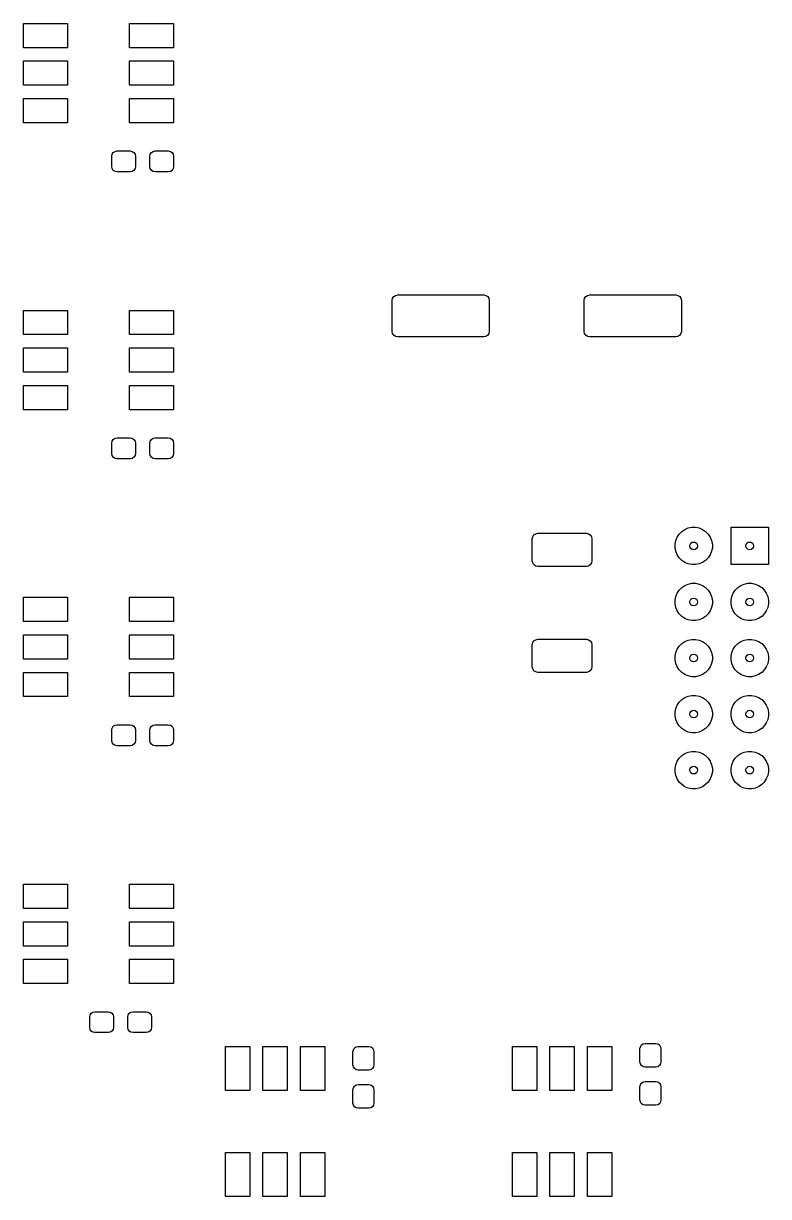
# Model space of a CAD drawing. Extents: x 4.2 to 6.91, y -6.16 to -1.32.
# Drawn here: x 4.197 to 5.526, y -5.98 to -3.888 of the extents above; entities that cross this region are included whole.
import ezdxf

# ---------------------------------------------------------------- set-up
doc = ezdxf.new("R2010")
doc.units = 0
doc.header["$MEASUREMENT"] = 0
doc.layers.add('BLACK', color=7, linetype='CONTINUOUS')

msp = doc.modelspace()

# ---------------------------------------------------------------- linework, layer by layer
at = {"layer": 'BLACK', "linetype": 'CONTINUOUS'}
for p, q in [((4.1969, -3.9311), (4.1969, -3.8878)), ((4.1969, -3.8878), (4.2756, -3.8878)), ((4.2756, -3.8878), (4.2756, -3.9311)), ((4.3858, -3.9311), (4.3858, -3.8878)), ((4.3858, -3.8878), (4.4646, -3.8878)), ((4.4646, -3.8878), (4.4646, -3.9311)), ((4.2756, -3.9311), (4.1969, -3.9311)), ((4.4646, -3.9311), (4.3858, -3.9311)), ((4.1969, -3.998), (4.1969, -3.9547)), ((4.1969, -3.9547), (4.2756, -3.9547)), ((4.2756, -3.9547), (4.2756, -3.998)), ((4.3858, -3.998), (4.3858, -3.9547)), ((4.3858, -3.9547), (4.4646, -3.9547)), ((4.4646, -3.9547), (4.4646, -3.998)), ((4.2756, -3.998), (4.1969, -3.998)), ((4.4646, -3.998), (4.3858, -3.998)), ((4.1969, -4.065), (4.1969, -4.0217)), ((4.1969, -4.0217), (4.2756, -4.0217)), ((4.2756, -4.0217), (4.2756, -4.065)), ((4.3858, -4.065), (4.3858, -4.0217)), ((4.3858, -4.0217), (4.4646, -4.0217)), ((4.4646, -4.0217), (4.4646, -4.065)), ((4.2756, -4.065), (4.1969, -4.065)), ((4.4646, -4.065), (4.3858, -4.065)), ((4.3543, -4.1245), (4.355, -4.1209)), ((4.355, -4.1209), (4.3571, -4.1179)), ((4.3571, -4.1179), (4.3601, -4.1159)), ((4.3601, -4.1159), (4.3637, -4.1152)), ((4.3637, -4.1152), (4.3873, -4.1152)), ((4.3873, -4.1152), (4.3909, -4.1159)), ((4.3909, -4.1159), (4.3939, -4.1179)), ((4.3939, -4.1179), (4.3959, -4.1209)), ((4.3959, -4.1209), (4.3967, -4.1245)), ((4.4222, -4.1245), (4.423, -4.1209)), ((4.423, -4.1209), (4.425, -4.1179)), ((4.425, -4.1179), (4.428, -4.1159)), ((4.428, -4.1159), (4.4316, -4.1152)), ((4.4316, -4.1152), (4.4552, -4.1152)), ((4.4552, -4.1152), (4.4588, -4.1159)), ((4.4588, -4.1159), (4.4618, -4.1179)), ((4.4618, -4.1179), (4.4639, -4.1209)), ((4.4639, -4.1209), (4.4646, -4.1245)), ((4.3543, -4.1432), (4.3543, -4.1245)), ((4.3967, -4.1245), (4.3967, -4.1432)), ((4.4222, -4.1432), (4.4222, -4.1245)), ((4.4646, -4.1245), (4.4646, -4.1432)), ((4.355, -4.1468), (4.3543, -4.1432)), ((4.3571, -4.1498), (4.355, -4.1468)), ((4.3601, -4.1518), (4.3571, -4.1498)), ((4.3637, -4.1526), (4.3601, -4.1518)), ((4.3873, -4.1526), (4.3637, -4.1526)), ((4.3909, -4.1518), (4.3873, -4.1526)), ((4.3939, -4.1498), (4.3909, -4.1518)), ((4.3959, -4.1468), (4.3939, -4.1498)), ((4.3967, -4.1432), (4.3959, -4.1468)), ((4.423, -4.1468), (4.4222, -4.1432)), ((4.425, -4.1498), (4.423, -4.1468)), ((4.428, -4.1518), (4.425, -4.1498)), ((4.4316, -4.1526), (4.428, -4.1518)), ((4.4552, -4.1526), (4.4316, -4.1526)), ((4.4588, -4.1518), (4.4552, -4.1526)), ((4.4618, -4.1498), (4.4588, -4.1518)), ((4.4639, -4.1468), (4.4618, -4.1498)), ((4.4646, -4.1432), (4.4639, -4.1468)), ((4.8572, -4.3749), (4.8604, -4.3728)), ((4.8604, -4.3728), (4.8642, -4.372)), ((4.8642, -4.372), (5.0177, -4.372)), ((5.0177, -4.372), (5.0215, -4.3728)), ((5.0215, -4.3728), (5.0247, -4.3749)), ((5.1997, -4.3749), (5.2029, -4.3728)), ((5.2029, -4.3728), (5.2067, -4.372)), ((5.2067, -4.372), (5.3602, -4.372)), ((5.3602, -4.372), (5.364, -4.3728)), ((5.364, -4.3728), (5.3672, -4.3749)), ((4.8543, -4.3819), (4.8551, -4.3781)), ((4.8543, -4.437), (4.8543, -4.3819)), ((4.8551, -4.3781), (4.8572, -4.3749)), ((5.0247, -4.3749), (5.0268, -4.3781)), ((5.0268, -4.3781), (5.0276, -4.3819)), ((5.0276, -4.3819), (5.0276, -4.437)), ((5.1969, -4.3819), (5.1976, -4.3781)), ((5.1969, -4.437), (5.1969, -4.3819)), ((5.1976, -4.3781), (5.1997, -4.3749)), ((5.3672, -4.3749), (5.3693, -4.3781)), ((5.3693, -4.3781), (5.3701, -4.3819)), ((5.3701, -4.3819), (5.3701, -4.437)), ((4.1969, -4.4429), (4.1969, -4.3996)), ((4.1969, -4.3996), (4.2756, -4.3996)), ((4.2756, -4.3996), (4.2756, -4.4429)), ((4.3858, -4.4429), (4.3858, -4.3996)), ((4.3858, -4.3996), (4.4646, -4.3996)), ((4.4646, -4.3996), (4.4646, -4.4429)), ((4.2756, -4.4429), (4.1969, -4.4429)), ((4.4646, -4.4429), (4.3858, -4.4429)), ((4.8551, -4.4408), (4.8543, -4.437)), ((4.8572, -4.444), (4.8551, -4.4408)), ((4.8604, -4.4461), (4.8572, -4.444)), ((4.8642, -4.4469), (4.8604, -4.4461)), ((5.0177, -4.4469), (4.8642, -4.4469)), ((5.0215, -4.4461), (5.0177, -4.4469)), ((5.0247, -4.444), (5.0215, -4.4461)), ((5.0268, -4.4408), (5.0247, -4.444)), ((5.0276, -4.437), (5.0268, -4.4408)), ((5.1976, -4.4408), (5.1969, -4.437)), ((5.1997, -4.444), (5.1976, -4.4408)), ((5.2029, -4.4461), (5.1997, -4.444)), ((5.2067, -4.4469), (5.2029, -4.4461)), ((5.3602, -4.4469), (5.2067, -4.4469)), ((5.364, -4.4461), (5.3602, -4.4469)), ((5.3672, -4.444), (5.364, -4.4461)), ((5.3693, -4.4408), (5.3672, -4.444)), ((5.3701, -4.437), (5.3693, -4.4408)), ((4.1969, -4.5098), (4.1969, -4.4665)), ((4.1969, -4.4665), (4.2756, -4.4665)), ((4.2756, -4.4665), (4.2756, -4.5098)), ((4.3858, -4.5098), (4.3858, -4.4665)), ((4.3858, -4.4665), (4.4646, -4.4665)), ((4.4646, -4.4665), (4.4646, -4.5098)), ((4.2756, -4.5098), (4.1969, -4.5098)), ((4.4646, -4.5098), (4.3858, -4.5098)), ((4.1969, -4.5768), (4.1969, -4.5335)), ((4.1969, -4.5335), (4.2756, -4.5335)), ((4.2756, -4.5335), (4.2756, -4.5768)), ((4.3858, -4.5768), (4.3858, -4.5335)), ((4.3858, -4.5335), (4.4646, -4.5335)), ((4.4646, -4.5335), (4.4646, -4.5768)), ((4.2756, -4.5768), (4.1969, -4.5768)), ((4.4646, -4.5768), (4.3858, -4.5768)), ((4.3543, -4.6363), (4.355, -4.6327)), ((4.3543, -4.655), (4.3543, -4.6363)), ((4.355, -4.6327), (4.3571, -4.6297)), ((4.3571, -4.6297), (4.3601, -4.6277)), ((4.3601, -4.6277), (4.3637, -4.627)), ((4.3637, -4.627), (4.3873, -4.627)), ((4.3873, -4.627), (4.3909, -4.6277)), ((4.3909, -4.6277), (4.3939, -4.6297)), ((4.3939, -4.6297), (4.3959, -4.6327)), ((4.3959, -4.6327), (4.3967, -4.6363)), ((4.3967, -4.6363), (4.3967, -4.655)), ((4.4222, -4.6363), (4.423, -4.6327)), ((4.4222, -4.655), (4.4222, -4.6363)), ((4.423, -4.6327), (4.425, -4.6297)), ((4.425, -4.6297), (4.428, -4.6277)), ((4.428, -4.6277), (4.4316, -4.627)), ((4.4316, -4.627), (4.4552, -4.627)), ((4.4552, -4.627), (4.4588, -4.6277)), ((4.4588, -4.6277), (4.4618, -4.6297)), ((4.4618, -4.6297), (4.4639, -4.6327)), ((4.4639, -4.6327), (4.4646, -4.6363)), ((4.4646, -4.6363), (4.4646, -4.655)), ((4.355, -4.6586), (4.3543, -4.655)), ((4.3571, -4.6616), (4.355, -4.6586)), ((4.3601, -4.6637), (4.3571, -4.6616)), ((4.3637, -4.6644), (4.3601, -4.6637)), ((4.3873, -4.6644), (4.3637, -4.6644)), ((4.3909, -4.6637), (4.3873, -4.6644)), ((4.3939, -4.6616), (4.3909, -4.6637)), ((4.3959, -4.6586), (4.3939, -4.6616)), ((4.3967, -4.655), (4.3959, -4.6586)), ((4.423, -4.6586), (4.4222, -4.655)), ((4.425, -4.6616), (4.423, -4.6586)), ((4.428, -4.6637), (4.425, -4.6616)), ((4.4316, -4.6644), (4.428, -4.6637)), ((4.4552, -4.6644), (4.4316, -4.6644)), ((4.4588, -4.6637), (4.4552, -4.6644)), ((4.4618, -4.6616), (4.4588, -4.6637)), ((4.4639, -4.6586), (4.4618, -4.6616)), ((4.4646, -4.655), (4.4639, -4.6586)), ((5.3709, -4.7938), (5.3764, -4.7902)), ((5.3764, -4.7902), (5.3824, -4.7877)), ((5.3824, -4.7877), (5.3888, -4.7864)), ((5.3888, -4.7864), (5.3954, -4.7864)), ((5.3954, -4.7864), (5.4018, -4.7877)), ((5.4018, -4.7877), (5.4079, -4.7902)), ((5.4079, -4.7902), (5.4134, -4.7938)), ((5.4587, -4.8531), (5.4587, -4.7862)), ((5.4587, -4.7862), (5.5256, -4.7862)), ((5.5256, -4.7862), (5.5256, -4.8531)), ((5.1043, -4.8071), (5.1051, -4.8033)), ((5.1043, -4.8465), (5.1043, -4.8071)), ((5.1051, -4.8033), (5.1072, -4.8001)), ((5.1072, -4.8001), (5.1104, -4.798)), ((5.1104, -4.798), (5.1142, -4.7972)), ((5.1142, -4.7972), (5.2008, -4.7972)), ((5.2008, -4.7972), (5.2046, -4.798)), ((5.2046, -4.798), (5.2077, -4.8001)), ((5.2077, -4.8001), (5.2099, -4.8033)), ((5.2099, -4.8033), (5.2106, -4.8071)), ((5.2106, -4.8071), (5.2106, -4.8465)), ((5.3588, -4.8164), (5.3601, -4.81)), ((5.3601, -4.81), (5.3626, -4.8039)), ((5.3626, -4.8039), (5.3663, -4.7985)), ((5.3663, -4.7985), (5.3709, -4.7938)), ((5.4134, -4.7938), (5.418, -4.7985)), ((5.418, -4.7985), (5.4216, -4.8039)), ((5.4216, -4.8039), (5.4241, -4.81)), ((5.4241, -4.81), (5.4254, -4.8164)), ((5.3588, -4.823), (5.3588, -4.8164)), ((5.3601, -4.8294), (5.3588, -4.823)), ((5.3626, -4.8355), (5.3601, -4.8294)), ((5.4241, -4.8294), (5.4216, -4.8355)), ((5.4254, -4.823), (5.4241, -4.8294)), ((5.4254, -4.8164), (5.4254, -4.823)), ((5.1051, -4.8502), (5.1043, -4.8465)), ((5.1072, -4.8534), (5.1051, -4.8502)), ((5.1104, -4.8556), (5.1072, -4.8534)), ((5.2077, -4.8534), (5.2046, -4.8556)), ((5.2099, -4.8502), (5.2077, -4.8534)), ((5.2106, -4.8465), (5.2099, -4.8502)), ((5.3663, -4.8409), (5.3626, -4.8355)), ((5.3709, -4.8456), (5.3663, -4.8409)), ((5.3764, -4.8492), (5.3709, -4.8456)), ((5.3824, -4.8517), (5.3764, -4.8492)), ((5.3888, -4.853), (5.3824, -4.8517)), ((5.3954, -4.853), (5.3888, -4.853)), ((5.4018, -4.8517), (5.3954, -4.853)), ((5.4079, -4.8492), (5.4018, -4.8517)), ((5.4134, -4.8456), (5.4079, -4.8492)), ((5.418, -4.8409), (5.4134, -4.8456)), ((5.4216, -4.8355), (5.418, -4.8409)), ((5.5256, -4.8531), (5.4587, -4.8531)), ((5.1142, -4.8563), (5.1104, -4.8556)), ((5.2008, -4.8563), (5.1142, -4.8563)), ((5.2046, -4.8556), (5.2008, -4.8563)), ((5.3663, -4.8985), (5.3709, -4.8938)), ((5.3709, -4.8938), (5.3764, -4.8902)), ((5.3764, -4.8902), (5.3824, -4.8877)), ((5.3824, -4.8877), (5.3888, -4.8864)), ((5.3888, -4.8864), (5.3954, -4.8864)), ((5.3954, -4.8864), (5.4018, -4.8877)), ((5.4018, -4.8877), (5.4079, -4.8902)), ((5.4079, -4.8902), (5.4134, -4.8938)), ((5.4134, -4.8938), (5.418, -4.8985)), ((5.4663, -4.8985), (5.4709, -4.8938)), ((5.4709, -4.8938), (5.4764, -4.8902)), ((5.4764, -4.8902), (5.4824, -4.8877)), ((5.4824, -4.8877), (5.4888, -4.8864)), ((5.4888, -4.8864), (5.4954, -4.8864)), ((5.4954, -4.8864), (5.5018, -4.8877)), ((5.5018, -4.8877), (5.5079, -4.8902)), ((5.5079, -4.8902), (5.5134, -4.8938)), ((5.5134, -4.8938), (5.518, -4.8985)), ((4.1969, -4.9547), (4.1969, -4.9114)), ((4.1969, -4.9114), (4.2756, -4.9114)), ((4.2756, -4.9114), (4.2756, -4.9547)), ((4.3858, -4.9547), (4.3858, -4.9114)), ((4.3858, -4.9114), (4.4646, -4.9114)), ((4.4646, -4.9114), (4.4646, -4.9547)), ((5.3588, -4.9164), (5.3601, -4.91)), ((5.3588, -4.923), (5.3588, -4.9164)), ((5.3601, -4.91), (5.3626, -4.9039)), ((5.3626, -4.9039), (5.3663, -4.8985)), ((5.418, -4.8985), (5.4216, -4.9039)), ((5.4216, -4.9039), (5.4241, -4.91)), ((5.4241, -4.91), (5.4254, -4.9164)), ((5.4254, -4.9164), (5.4254, -4.923)), ((5.4588, -4.9164), (5.4601, -4.91)), ((5.4588, -4.923), (5.4588, -4.9164)), ((5.4601, -4.91), (5.4626, -4.9039)), ((5.4626, -4.9039), (5.4663, -4.8985)), ((5.518, -4.8985), (5.5216, -4.9039)), ((5.5216, -4.9039), (5.5241, -4.91)), ((5.5241, -4.91), (5.5254, -4.9164)), ((5.5254, -4.9164), (5.5254, -4.923)), ((5.3601, -4.9294), (5.3588, -4.923)), ((5.3626, -4.9355), (5.3601, -4.9294)), ((5.3663, -4.9409), (5.3626, -4.9355)), ((5.4216, -4.9355), (5.418, -4.9409)), ((5.4241, -4.9294), (5.4216, -4.9355)), ((5.4254, -4.923), (5.4241, -4.9294)), ((5.4601, -4.9294), (5.4588, -4.923)), ((5.4626, -4.9355), (5.4601, -4.9294)), ((5.4663, -4.9409), (5.4626, -4.9355)), ((5.5216, -4.9355), (5.518, -4.9409)), ((5.5241, -4.9294), (5.5216, -4.9355)), ((5.5254, -4.923), (5.5241, -4.9294)), ((4.2756, -4.9547), (4.1969, -4.9547)), ((4.4646, -4.9547), (4.3858, -4.9547)), ((5.3709, -4.9456), (5.3663, -4.9409)), ((5.3764, -4.9492), (5.3709, -4.9456)), ((5.3824, -4.9517), (5.3764, -4.9492)), ((5.3888, -4.953), (5.3824, -4.9517)), ((5.3954, -4.953), (5.3888, -4.953)), ((5.4018, -4.9517), (5.3954, -4.953)), ((5.4079, -4.9492), (5.4018, -4.9517)), ((5.4134, -4.9456), (5.4079, -4.9492)), ((5.418, -4.9409), (5.4134, -4.9456)), ((5.4709, -4.9456), (5.4663, -4.9409)), ((5.4764, -4.9492), (5.4709, -4.9456)), ((5.4824, -4.9517), (5.4764, -4.9492)), ((5.4888, -4.953), (5.4824, -4.9517)), ((5.4954, -4.953), (5.4888, -4.953)), ((5.5018, -4.9517), (5.4954, -4.953)), ((5.5079, -4.9492), (5.5018, -4.9517)), ((5.5134, -4.9456), (5.5079, -4.9492)), ((5.518, -4.9409), (5.5134, -4.9456)), ((4.1969, -5.0217), (4.1969, -4.9783)), ((4.1969, -4.9783), (4.2756, -4.9783)), ((4.2756, -4.9783), (4.2756, -5.0217)), ((4.3858, -5.0217), (4.3858, -4.9783)), ((4.3858, -4.9783), (4.4646, -4.9783)), ((4.4646, -4.9783), (4.4646, -5.0217)), ((5.1043, -4.9961), (5.1051, -4.9923)), ((5.1043, -5.0354), (5.1043, -4.9961)), ((5.1051, -4.9923), (5.1072, -4.9891)), ((5.1072, -4.9891), (5.1104, -4.987)), ((5.1104, -4.987), (5.1142, -4.9862)), ((5.1142, -4.9862), (5.2008, -4.9862)), ((5.2008, -4.9862), (5.2046, -4.987)), ((5.2046, -4.987), (5.2077, -4.9891)), ((5.2077, -4.9891), (5.2099, -4.9923)), ((5.2099, -4.9923), (5.2106, -4.9961)), ((5.2106, -4.9961), (5.2106, -5.0354)), ((5.3626, -5.0039), (5.3663, -4.9985)), ((5.3663, -4.9985), (5.3709, -4.9938)), ((5.3709, -4.9938), (5.3764, -4.9902)), ((5.3764, -4.9902), (5.3824, -4.9877)), ((5.3824, -4.9877), (5.3888, -4.9864)), ((5.3888, -4.9864), (5.3954, -4.9864)), ((5.3954, -4.9864), (5.4018, -4.9877)), ((5.4018, -4.9877), (5.4079, -4.9902)), ((5.4079, -4.9902), (5.4134, -4.9938)), ((5.4134, -4.9938), (5.418, -4.9985)), ((5.418, -4.9985), (5.4216, -5.0039)), ((5.4626, -5.0039), (5.4663, -4.9985)), ((5.4663, -4.9985), (5.4709, -4.9938)), ((5.4709, -4.9938), (5.4764, -4.9902)), ((5.4764, -4.9902), (5.4824, -4.9877)), ((5.4824, -4.9877), (5.4888, -4.9864)), ((5.4888, -4.9864), (5.4954, -4.9864)), ((5.4954, -4.9864), (5.5018, -4.9877)), ((5.5018, -4.9877), (5.5079, -4.9902)), ((5.5079, -4.9902), (5.5134, -4.9938)), ((5.5134, -4.9938), (5.518, -4.9985)), ((5.518, -4.9985), (5.5216, -5.0039)), ((4.2756, -5.0217), (4.1969, -5.0217)), ((4.4646, -5.0217), (4.3858, -5.0217)), ((5.3588, -5.0164), (5.3601, -5.01)), ((5.3588, -5.023), (5.3588, -5.0164)), ((5.3601, -5.01), (5.3626, -5.0039)), ((5.4216, -5.0039), (5.4241, -5.01)), ((5.4241, -5.01), (5.4254, -5.0164)), ((5.4254, -5.0164), (5.4254, -5.023)), ((5.4588, -5.0164), (5.4601, -5.01)), ((5.4588, -5.023), (5.4588, -5.0164)), ((5.4601, -5.01), (5.4626, -5.0039)), ((5.5216, -5.0039), (5.5241, -5.01)), ((5.5241, -5.01), (5.5254, -5.0164)), ((5.5254, -5.0164), (5.5254, -5.023)), ((5.1051, -5.0392), (5.1043, -5.0354)), ((5.1072, -5.0424), (5.1051, -5.0392)), ((5.1104, -5.0445), (5.1072, -5.0424)), ((5.2077, -5.0424), (5.2046, -5.0445)), ((5.2099, -5.0392), (5.2077, -5.0424)), ((5.2106, -5.0354), (5.2099, -5.0392)), ((5.3601, -5.0294), (5.3588, -5.023)), ((5.3626, -5.0355), (5.3601, -5.0294)), ((5.3663, -5.0409), (5.3626, -5.0355)), ((5.3709, -5.0456), (5.3663, -5.0409)), ((5.418, -5.0409), (5.4134, -5.0456)), ((5.4216, -5.0355), (5.418, -5.0409)), ((5.4241, -5.0294), (5.4216, -5.0355)), ((5.4254, -5.023), (5.4241, -5.0294)), ((5.4601, -5.0294), (5.4588, -5.023)), ((5.4626, -5.0355), (5.4601, -5.0294)), ((5.4663, -5.0409), (5.4626, -5.0355)), ((5.4709, -5.0456), (5.4663, -5.0409)), ((5.518, -5.0409), (5.5134, -5.0456)), ((5.5216, -5.0355), (5.518, -5.0409)), ((5.5241, -5.0294), (5.5216, -5.0355)), ((5.5254, -5.023), (5.5241, -5.0294)), ((4.1969, -5.0886), (4.1969, -5.0453)), ((4.1969, -5.0453), (4.2756, -5.0453)), ((4.2756, -5.0453), (4.2756, -5.0886)), ((4.3858, -5.0886), (4.3858, -5.0453)), ((4.3858, -5.0453), (4.4646, -5.0453)), ((4.4646, -5.0453), (4.4646, -5.0886)), ((5.1142, -5.0453), (5.1104, -5.0445)), ((5.2008, -5.0453), (5.1142, -5.0453)), ((5.2046, -5.0445), (5.2008, -5.0453)), ((5.3764, -5.0492), (5.3709, -5.0456)), ((5.3824, -5.0517), (5.3764, -5.0492)), ((5.3888, -5.053), (5.3824, -5.0517)), ((5.3954, -5.053), (5.3888, -5.053)), ((5.4018, -5.0517), (5.3954, -5.053)), ((5.4079, -5.0492), (5.4018, -5.0517)), ((5.4134, -5.0456), (5.4079, -5.0492)), ((5.4764, -5.0492), (5.4709, -5.0456)), ((5.4824, -5.0517), (5.4764, -5.0492)), ((5.4888, -5.053), (5.4824, -5.0517)), ((5.4954, -5.053), (5.4888, -5.053)), ((5.5018, -5.0517), (5.4954, -5.053)), ((5.5079, -5.0492), (5.5018, -5.0517)), ((5.5134, -5.0456), (5.5079, -5.0492)), ((4.2756, -5.0886), (4.1969, -5.0886)), ((4.4646, -5.0886), (4.3858, -5.0886)), ((5.3601, -5.11), (5.3626, -5.1039)), ((5.3626, -5.1039), (5.3663, -5.0985)), ((5.3663, -5.0985), (5.3709, -5.0938)), ((5.3709, -5.0938), (5.3764, -5.0902)), ((5.3764, -5.0902), (5.3824, -5.0877)), ((5.3824, -5.0877), (5.3888, -5.0864)), ((5.3888, -5.0864), (5.3954, -5.0864)), ((5.3954, -5.0864), (5.4018, -5.0877)), ((5.4018, -5.0877), (5.4079, -5.0902)), ((5.4079, -5.0902), (5.4134, -5.0938)), ((5.4134, -5.0938), (5.418, -5.0985)), ((5.418, -5.0985), (5.4216, -5.1039)), ((5.4216, -5.1039), (5.4241, -5.11)), ((5.4601, -5.11), (5.4626, -5.1039)), ((5.4626, -5.1039), (5.4663, -5.0985)), ((5.4663, -5.0985), (5.4709, -5.0938)), ((5.4709, -5.0938), (5.4764, -5.0902)), ((5.4764, -5.0902), (5.4824, -5.0877)), ((5.4824, -5.0877), (5.4888, -5.0864)), ((5.4888, -5.0864), (5.4954, -5.0864)), ((5.4954, -5.0864), (5.5018, -5.0877)), ((5.5018, -5.0877), (5.5079, -5.0902)), ((5.5079, -5.0902), (5.5134, -5.0938)), ((5.5134, -5.0938), (5.518, -5.0985)), ((5.518, -5.0985), (5.5216, -5.1039)), ((5.5216, -5.1039), (5.5241, -5.11)), ((5.3588, -5.1164), (5.3601, -5.11)), ((5.3588, -5.123), (5.3588, -5.1164)), ((5.3601, -5.1294), (5.3588, -5.123)), ((5.4241, -5.11), (5.4254, -5.1164)), ((5.4254, -5.123), (5.4241, -5.1294)), ((5.4254, -5.1164), (5.4254, -5.123)), ((5.4588, -5.1164), (5.4601, -5.11)), ((5.4588, -5.123), (5.4588, -5.1164)), ((5.4601, -5.1294), (5.4588, -5.123)), ((5.5241, -5.11), (5.5254, -5.1164)), ((5.5254, -5.123), (5.5241, -5.1294)), ((5.5254, -5.1164), (5.5254, -5.123)), ((4.3543, -5.1481), (4.355, -5.1446)), ((4.355, -5.1446), (4.3571, -5.1415)), ((4.3571, -5.1415), (4.3601, -5.1395)), ((4.3601, -5.1395), (4.3637, -5.1388)), ((4.3637, -5.1388), (4.3873, -5.1388)), ((4.3873, -5.1388), (4.3909, -5.1395)), ((4.3909, -5.1395), (4.3939, -5.1415)), ((4.3939, -5.1415), (4.3959, -5.1446)), ((4.3959, -5.1446), (4.3967, -5.1481)), ((4.4222, -5.1481), (4.423, -5.1446)), ((4.423, -5.1446), (4.425, -5.1415)), ((4.425, -5.1415), (4.428, -5.1395)), ((4.428, -5.1395), (4.4316, -5.1388)), ((4.4316, -5.1388), (4.4552, -5.1388)), ((4.4552, -5.1388), (4.4588, -5.1395)), ((4.4588, -5.1395), (4.4618, -5.1415)), ((4.4618, -5.1415), (4.4639, -5.1446)), ((4.4639, -5.1446), (4.4646, -5.1481)), ((5.3626, -5.1355), (5.3601, -5.1294)), ((5.3663, -5.1409), (5.3626, -5.1355)), ((5.3709, -5.1456), (5.3663, -5.1409)), ((5.3764, -5.1492), (5.3709, -5.1456)), ((5.4134, -5.1456), (5.4079, -5.1492)), ((5.418, -5.1409), (5.4134, -5.1456)), ((5.4216, -5.1355), (5.418, -5.1409)), ((5.4241, -5.1294), (5.4216, -5.1355)), ((5.4626, -5.1355), (5.4601, -5.1294)), ((5.4663, -5.1409), (5.4626, -5.1355)), ((5.4709, -5.1456), (5.4663, -5.1409)), ((5.4764, -5.1492), (5.4709, -5.1456)), ((5.5134, -5.1456), (5.5079, -5.1492)), ((5.518, -5.1409), (5.5134, -5.1456)), ((5.5216, -5.1355), (5.518, -5.1409)), ((5.5241, -5.1294), (5.5216, -5.1355)), ((4.3543, -5.1668), (4.3543, -5.1481)), ((4.355, -5.1704), (4.3543, -5.1668)), ((4.3967, -5.1668), (4.3959, -5.1704)), ((4.3967, -5.1481), (4.3967, -5.1668)), ((4.4222, -5.1668), (4.4222, -5.1481)), ((4.423, -5.1704), (4.4222, -5.1668)), ((4.4646, -5.1668), (4.4639, -5.1704)), ((4.4646, -5.1481), (4.4646, -5.1668)), ((5.3824, -5.1517), (5.3764, -5.1492)), ((5.3888, -5.153), (5.3824, -5.1517)), ((5.3954, -5.153), (5.3888, -5.153)), ((5.4018, -5.1517), (5.3954, -5.153)), ((5.4079, -5.1492), (5.4018, -5.1517)), ((5.4824, -5.1517), (5.4764, -5.1492)), ((5.4888, -5.153), (5.4824, -5.1517)), ((5.4954, -5.153), (5.4888, -5.153)), ((5.5018, -5.1517), (5.4954, -5.153)), ((5.5079, -5.1492), (5.5018, -5.1517)), ((4.3571, -5.1734), (4.355, -5.1704)), ((4.3601, -5.1755), (4.3571, -5.1734)), ((4.3637, -5.1762), (4.3601, -5.1755)), ((4.3873, -5.1762), (4.3637, -5.1762)), ((4.3909, -5.1755), (4.3873, -5.1762)), ((4.3939, -5.1734), (4.3909, -5.1755)), ((4.3959, -5.1704), (4.3939, -5.1734)), ((4.425, -5.1734), (4.423, -5.1704)), ((4.428, -5.1755), (4.425, -5.1734)), ((4.4316, -5.1762), (4.428, -5.1755)), ((4.4552, -5.1762), (4.4316, -5.1762)), ((4.4588, -5.1755), (4.4552, -5.1762)), ((4.4618, -5.1734), (4.4588, -5.1755)), ((4.4639, -5.1704), (4.4618, -5.1734)), ((5.3764, -5.1902), (5.3824, -5.1877)), ((5.3824, -5.1877), (5.3888, -5.1864)), ((5.3888, -5.1864), (5.3954, -5.1864)), ((5.3954, -5.1864), (5.4018, -5.1877)), ((5.4018, -5.1877), (5.4079, -5.1902)), ((5.4764, -5.1902), (5.4824, -5.1877)), ((5.4824, -5.1877), (5.4888, -5.1864)), ((5.4888, -5.1864), (5.4954, -5.1864)), ((5.4954, -5.1864), (5.5018, -5.1877)), ((5.5018, -5.1877), (5.5079, -5.1902)), ((5.3588, -5.2164), (5.3601, -5.21)), ((5.3601, -5.21), (5.3626, -5.2039)), ((5.3626, -5.2039), (5.3663, -5.1985)), ((5.3663, -5.1985), (5.3709, -5.1938)), ((5.3709, -5.1938), (5.3764, -5.1902)), ((5.4079, -5.1902), (5.4134, -5.1938)), ((5.4134, -5.1938), (5.418, -5.1985)), ((5.418, -5.1985), (5.4216, -5.2039)), ((5.4216, -5.2039), (5.4241, -5.21)), ((5.4241, -5.21), (5.4254, -5.2164)), ((5.4588, -5.2164), (5.4601, -5.21)), ((5.4601, -5.21), (5.4626, -5.2039)), ((5.4626, -5.2039), (5.4663, -5.1985)), ((5.4663, -5.1985), (5.4709, -5.1938)), ((5.4709, -5.1938), (5.4764, -5.1902)), ((5.5079, -5.1902), (5.5134, -5.1938)), ((5.5134, -5.1938), (5.518, -5.1985)), ((5.518, -5.1985), (5.5216, -5.2039)), ((5.5216, -5.2039), (5.5241, -5.21)), ((5.5241, -5.21), (5.5254, -5.2164)), ((5.3588, -5.223), (5.3588, -5.2164)), ((5.3601, -5.2294), (5.3588, -5.223)), ((5.3626, -5.2355), (5.3601, -5.2294)), ((5.4241, -5.2294), (5.4216, -5.2355)), ((5.4254, -5.223), (5.4241, -5.2294)), ((5.4254, -5.2164), (5.4254, -5.223)), ((5.4588, -5.223), (5.4588, -5.2164)), ((5.4601, -5.2294), (5.4588, -5.223)), ((5.4626, -5.2355), (5.4601, -5.2294)), ((5.5241, -5.2294), (5.5216, -5.2355)), ((5.5254, -5.223), (5.5241, -5.2294)), ((5.5254, -5.2164), (5.5254, -5.223)), ((5.3663, -5.2409), (5.3626, -5.2355)), ((5.3709, -5.2456), (5.3663, -5.2409)), ((5.3764, -5.2492), (5.3709, -5.2456)), ((5.3824, -5.2517), (5.3764, -5.2492)), ((5.3888, -5.253), (5.3824, -5.2517)), ((5.4018, -5.2517), (5.3954, -5.253)), ((5.4079, -5.2492), (5.4018, -5.2517)), ((5.4134, -5.2456), (5.4079, -5.2492)), ((5.418, -5.2409), (5.4134, -5.2456)), ((5.4216, -5.2355), (5.418, -5.2409)), ((5.4663, -5.2409), (5.4626, -5.2355)), ((5.4709, -5.2456), (5.4663, -5.2409)), ((5.4764, -5.2492), (5.4709, -5.2456)), ((5.4824, -5.2517), (5.4764, -5.2492)), ((5.4888, -5.253), (5.4824, -5.2517)), ((5.5018, -5.2517), (5.4954, -5.253)), ((5.5079, -5.2492), (5.5018, -5.2517)), ((5.5134, -5.2456), (5.5079, -5.2492)), ((5.518, -5.2409), (5.5134, -5.2456)), ((5.5216, -5.2355), (5.518, -5.2409)), ((5.3954, -5.253), (5.3888, -5.253)), ((5.4954, -5.253), (5.4888, -5.253)), ((4.1969, -5.4665), (4.1969, -5.4232)), ((4.1969, -5.4232), (4.2756, -5.4232)), ((4.2756, -5.4232), (4.2756, -5.4665)), ((4.3858, -5.4665), (4.3858, -5.4232)), ((4.3858, -5.4232), (4.4646, -5.4232)), ((4.4646, -5.4232), (4.4646, -5.4665)), ((4.2756, -5.4665), (4.1969, -5.4665)), ((4.4646, -5.4665), (4.3858, -5.4665)), ((4.1969, -5.5335), (4.1969, -5.4902)), ((4.1969, -5.4902), (4.2756, -5.4902)), ((4.2756, -5.4902), (4.2756, -5.5335)), ((4.3858, -5.5335), (4.3858, -5.4902)), ((4.3858, -5.4902), (4.4646, -5.4902)), ((4.4646, -5.4902), (4.4646, -5.5335)), ((4.2756, -5.5335), (4.1969, -5.5335)), ((4.4646, -5.5335), (4.3858, -5.5335)), ((4.1969, -5.6004), (4.1969, -5.5571)), ((4.1969, -5.5571), (4.2756, -5.5571)), ((4.2756, -5.5571), (4.2756, -5.6004)), ((4.3858, -5.6004), (4.3858, -5.5571)), ((4.3858, -5.5571), (4.4646, -5.5571)), ((4.4646, -5.5571), (4.4646, -5.6004)), ((4.2756, -5.6004), (4.1969, -5.6004)), ((4.4646, -5.6004), (4.3858, -5.6004)), ((4.315, -5.6599), (4.3157, -5.6564)), ((4.315, -5.6786), (4.315, -5.6599)), ((4.3157, -5.6564), (4.3177, -5.6533)), ((4.3177, -5.6533), (4.3207, -5.6513)), ((4.3207, -5.6513), (4.3243, -5.6506)), ((4.3243, -5.6506), (4.3479, -5.6506)), ((4.3479, -5.6506), (4.3515, -5.6513)), ((4.3515, -5.6513), (4.3545, -5.6533)), ((4.3545, -5.6533), (4.3566, -5.6564)), ((4.3566, -5.6564), (4.3573, -5.6599)), ((4.3573, -5.6599), (4.3573, -5.6786)), ((4.3829, -5.6599), (4.3836, -5.6564)), ((4.3829, -5.6786), (4.3829, -5.6599)), ((4.3836, -5.6564), (4.3856, -5.6533)), ((4.3856, -5.6533), (4.3886, -5.6513)), ((4.3886, -5.6513), (4.3922, -5.6506)), ((4.3922, -5.6506), (4.4158, -5.6506)), ((4.4158, -5.6506), (4.4194, -5.6513)), ((4.4194, -5.6513), (4.4225, -5.6533)), ((4.4225, -5.6533), (4.4245, -5.6564)), ((4.4245, -5.6564), (4.4252, -5.6599)), ((4.4252, -5.6599), (4.4252, -5.6786)), ((4.3157, -5.6822), (4.315, -5.6786)), ((4.3177, -5.6853), (4.3157, -5.6822)), ((4.3207, -5.6873), (4.3177, -5.6853)), ((4.3243, -5.688), (4.3207, -5.6873)), ((4.3479, -5.688), (4.3243, -5.688)), ((4.3515, -5.6873), (4.3479, -5.688)), ((4.3545, -5.6853), (4.3515, -5.6873)), ((4.3566, -5.6822), (4.3545, -5.6853)), ((4.3573, -5.6786), (4.3566, -5.6822)), ((4.3836, -5.6822), (4.3829, -5.6786)), ((4.3856, -5.6853), (4.3836, -5.6822)), ((4.3886, -5.6873), (4.3856, -5.6853)), ((4.3922, -5.688), (4.3886, -5.6873)), ((4.4158, -5.688), (4.3922, -5.688)), ((4.4194, -5.6873), (4.4158, -5.688)), ((4.4225, -5.6853), (4.4194, -5.6873)), ((4.4245, -5.6822), (4.4225, -5.6853)), ((4.4252, -5.6786), (4.4245, -5.6822)), ((5.297, -5.713), (5.299, -5.7099)), ((5.299, -5.7099), (5.302, -5.7079)), ((5.302, -5.7079), (5.3056, -5.7072)), ((5.3056, -5.7072), (5.3243, -5.7072)), ((5.3243, -5.7072), (5.3279, -5.7079)), ((5.3279, -5.7079), (5.3309, -5.7099)), ((5.3309, -5.7099), (5.3329, -5.713)), ((4.5571, -5.7913), (4.5571, -5.7126)), ((4.5571, -5.7126), (4.6004, -5.7126)), ((4.6004, -5.7126), (4.6004, -5.7913)), ((4.624, -5.7913), (4.624, -5.7126)), ((4.624, -5.7126), (4.6673, -5.7126)), ((4.6673, -5.7126), (4.6673, -5.7913)), ((4.6909, -5.7913), (4.6909, -5.7126)), ((4.6909, -5.7126), (4.7343, -5.7126)), ((4.7343, -5.7126), (4.7343, -5.7913)), ((4.7844, -5.7219), (4.7852, -5.7184)), ((4.7844, -5.7456), (4.7844, -5.7219)), ((4.7852, -5.7184), (4.7872, -5.7153)), ((4.7872, -5.7153), (4.7902, -5.7133)), ((4.7902, -5.7133), (4.7938, -5.7126)), ((4.7938, -5.7126), (4.8125, -5.7126)), ((4.8125, -5.7126), (4.8161, -5.7133)), ((4.8161, -5.7133), (4.8191, -5.7153)), ((4.8191, -5.7153), (4.8211, -5.7184)), ((4.8211, -5.7184), (4.8219, -5.7219)), ((4.8219, -5.7219), (4.8219, -5.7456)), ((5.0689, -5.7913), (5.0689, -5.7126)), ((5.0689, -5.7126), (5.1122, -5.7126)), ((5.1122, -5.7126), (5.1122, -5.7913)), ((5.1358, -5.7913), (5.1358, -5.7126)), ((5.1358, -5.7126), (5.1791, -5.7126)), ((5.1791, -5.7126), (5.1791, -5.7913)), ((5.2028, -5.7913), (5.2028, -5.7126)), ((5.2028, -5.7126), (5.2461, -5.7126)), ((5.2461, -5.7126), (5.2461, -5.7913)), ((5.2963, -5.7165), (5.297, -5.713)), ((5.2963, -5.7402), (5.2963, -5.7165)), ((5.3329, -5.713), (5.3337, -5.7165)), ((5.3337, -5.7165), (5.3337, -5.7402)), ((4.7852, -5.7491), (4.7844, -5.7456)), ((4.7872, -5.7522), (4.7852, -5.7491)), ((4.7902, -5.7542), (4.7872, -5.7522)), ((4.7938, -5.7549), (4.7902, -5.7542)), ((4.8161, -5.7542), (4.8125, -5.7549)), ((4.8191, -5.7522), (4.8161, -5.7542)), ((4.8211, -5.7491), (4.8191, -5.7522)), ((4.8219, -5.7456), (4.8211, -5.7491)), ((5.297, -5.7437), (5.2963, -5.7402)), ((5.299, -5.7468), (5.297, -5.7437)), ((5.302, -5.7488), (5.299, -5.7468)), ((5.3056, -5.7495), (5.302, -5.7488)), ((5.3243, -5.7495), (5.3056, -5.7495)), ((5.3279, -5.7488), (5.3243, -5.7495)), ((5.3309, -5.7468), (5.3279, -5.7488)), ((5.3329, -5.7437), (5.3309, -5.7468)), ((5.3337, -5.7402), (5.3329, -5.7437)), ((4.8125, -5.7549), (4.7938, -5.7549)), ((5.302, -5.7758), (5.3056, -5.7751)), ((5.3056, -5.7751), (5.3243, -5.7751)), ((5.3243, -5.7751), (5.3279, -5.7758)), ((4.6004, -5.7913), (4.5571, -5.7913)), ((4.6673, -5.7913), (4.624, -5.7913)), ((4.7343, -5.7913), (4.6909, -5.7913)), ((4.7844, -5.7899), (4.7852, -5.7863)), ((4.7844, -5.8135), (4.7844, -5.7899)), ((4.7852, -5.7863), (4.7872, -5.7833)), ((4.7872, -5.7833), (4.7902, -5.7812)), ((4.7902, -5.7812), (4.7938, -5.7805)), ((4.7938, -5.7805), (4.8125, -5.7805)), ((4.8125, -5.7805), (4.8161, -5.7812)), ((4.8161, -5.7812), (4.8191, -5.7833)), ((4.8191, -5.7833), (4.8211, -5.7863)), ((4.8211, -5.7863), (4.8219, -5.7899)), ((4.8219, -5.7899), (4.8219, -5.8135)), ((5.1122, -5.7913), (5.0689, -5.7913)), ((5.1791, -5.7913), (5.1358, -5.7913)), ((5.2461, -5.7913), (5.2028, -5.7913)), ((5.2963, -5.7844), (5.297, -5.7809)), ((5.2963, -5.8081), (5.2963, -5.7844)), ((5.297, -5.7809), (5.299, -5.7778)), ((5.299, -5.7778), (5.302, -5.7758)), ((5.3279, -5.7758), (5.3309, -5.7778)), ((5.3309, -5.7778), (5.3329, -5.7809)), ((5.3329, -5.7809), (5.3337, -5.7844)), ((5.3337, -5.7844), (5.3337, -5.8081)), ((4.7852, -5.8171), (4.7844, -5.8135)), ((4.7872, -5.8201), (4.7852, -5.8171)), ((4.8211, -5.8171), (4.8191, -5.8201)), ((4.8219, -5.8135), (4.8211, -5.8171)), ((5.297, -5.8116), (5.2963, -5.8081)), ((5.299, -5.8147), (5.297, -5.8116)), ((5.302, -5.8167), (5.299, -5.8147)), ((5.3056, -5.8174), (5.302, -5.8167)), ((5.3279, -5.8167), (5.3243, -5.8174)), ((5.3309, -5.8147), (5.3279, -5.8167)), ((5.3329, -5.8116), (5.3309, -5.8147)), ((5.3337, -5.8081), (5.3329, -5.8116)), ((4.7902, -5.8221), (4.7872, -5.8201)), ((4.7938, -5.8228), (4.7902, -5.8221)), ((4.8125, -5.8228), (4.7938, -5.8228)), ((4.8161, -5.8221), (4.8125, -5.8228)), ((4.8191, -5.8201), (4.8161, -5.8221)), ((5.3243, -5.8174), (5.3056, -5.8174)), ((4.5571, -5.9803), (4.5571, -5.9016)), ((4.5571, -5.9016), (4.6004, -5.9016)), ((4.6004, -5.9016), (4.6004, -5.9803)), ((4.624, -5.9803), (4.624, -5.9016)), ((4.624, -5.9016), (4.6673, -5.9016)), ((4.6673, -5.9016), (4.6673, -5.9803)), ((4.6909, -5.9803), (4.6909, -5.9016)), ((4.6909, -5.9016), (4.7343, -5.9016)), ((4.7343, -5.9016), (4.7343, -5.9803)), ((5.0689, -5.9803), (5.0689, -5.9016)), ((5.0689, -5.9016), (5.1122, -5.9016)), ((5.1122, -5.9016), (5.1122, -5.9803)), ((5.1358, -5.9803), (5.1358, -5.9016)), ((5.1358, -5.9016), (5.1791, -5.9016)), ((5.1791, -5.9016), (5.1791, -5.9803)), ((5.2028, -5.9803), (5.2028, -5.9016)), ((5.2028, -5.9016), (5.2461, -5.9016)), ((5.2461, -5.9016), (5.2461, -5.9803)), ((4.6004, -5.9803), (4.5571, -5.9803)), ((4.6673, -5.9803), (4.624, -5.9803)), ((4.7343, -5.9803), (4.6909, -5.9803)), ((5.1122, -5.9803), (5.0689, -5.9803)), ((5.1791, -5.9803), (5.1358, -5.9803)), ((5.2461, -5.9803), (5.2028, -5.9803))]:
    msp.add_line(p, q, dxfattribs=at)
at = {"layer": 'BLACK'}
for centre in [(5.3921, -4.8197), (5.4921, -4.8197), (5.3921, -4.9197), (5.4921, -4.9197), (5.3921, -5.0197), (5.4921, -5.0197), (5.3921, -5.1197), (5.4921, -5.1197), (5.3921, -5.2197), (5.4921, -5.2197)]:
    msp.add_circle(centre, 0.00689, dxfattribs=at)
at = {"layer": 'WHITE'}
for centre in [(5.3921, -4.8197), (5.4921, -4.8197), (5.3921, -4.9197), (5.4921, -4.9197), (5.3921, -5.0197), (5.4921, -5.0197), (5.3921, -5.1197), (5.4921, -5.1197), (5.3921, -5.2197), (5.4921, -5.2197)]:
    msp.add_circle(centre, 0.00689, dxfattribs=at)

doc.saveas('drawing.dxf')
